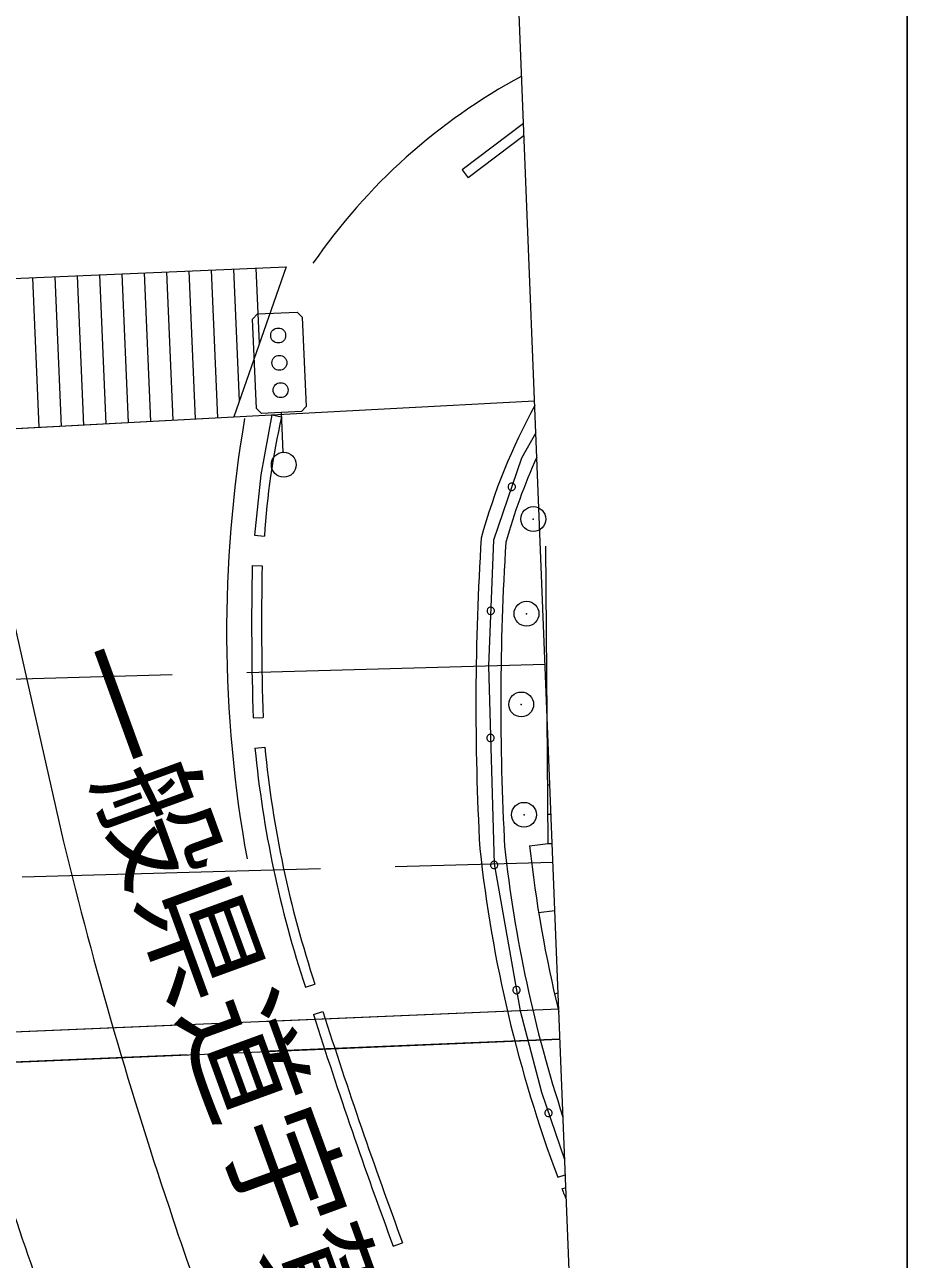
# Model space of a CAD drawing. Units: millimetres, scale not verified. Extents: x 40000 to 679997, y 20000 to 379998.
# Drawn here: x 561252 to 578997, y 255874 to 280694 of the extents above; entities that cross this region are included whole.
import ezdxf
from ezdxf.enums import TextEntityAlignment as Align

# ---------------------------------------------------------------- set-up
doc = ezdxf.new("R2010")
doc.units = ezdxf.units.MM
doc.header["$LTSCALE"] = 999.995
doc.header["$PDMODE"] = 32
doc.header["$PDSIZE"] = 500
doc.linetypes.add('DASHED', pattern=[7.5, 6, -1.5])
for name, color, linetype, lineweight in [('M-BGD', 7, 'Continuous', 13), ('M-BMK-ROW', 1, 'Continuous', 13), ('M-TTL-BAND', 7, 'Continuous', 25)]:
    doc.layers.add(name, color=color, linetype=linetype, lineweight=lineweight)
doc.styles.add('ＭＳ ゴシック', font='')
doc.styles.get('ＭＳ ゴシック').set_extended_font_data('MS Gothic')

msp = doc.modelspace()

# ---------------------------------------------------------------- linework, layer by layer
at = {"layer": 'M-BGD'}
for p, q in [((573129.8, 232107.7), (570854.6, 289515.6)), ((571282.8, 278710.3), (570045.7, 277777)), ((571292.5, 278467), (570166.1, 277617.4)), ((570045.7, 277777), (570166.1, 277617.4)), ((550550, 275143.3), (566507.9, 275823.5)), ((565135.9, 272792.2), (565009.4, 275759.6)), ((565571.8, 273131), (565459, 275778.8)), ((566507.9, 275823.5), (565460.1, 272809.5)), ((565973, 274285), (565908.6, 275797.9)), ((561540.8, 272599.5), (561412.7, 275606.3)), ((561990.4, 272618.6), (561862.2, 275625.5)), ((562440, 272637.8), (562311.8, 275644.6)), ((562889, 272671.7), (562761.4, 275663.8)), ((563338.3, 272695.8), (563211, 275683)), ((563787.7, 272719.9), (563660.6, 275702.1)), ((564237.1, 272744), (564110.2, 275721.3)), ((564686.5, 272768.1), (564559.8, 275740.5)), ((565833.8, 274773.6), (565929.4, 274877.9)), ((565911.7, 272975.3), (565833.8, 274773.6)), ((565929.4, 274877.9), (566728.6, 274912.5)), ((566728.6, 274912.5), (566832.8, 274816.9)), ((566832.8, 274816.9), (566910.8, 273018.6)), ((566910.8, 273018.6), (566815.2, 272914.4)), ((559743.3, 272503.1), (565460.1, 272809.5)), ((566015.9, 272879.8), (565911.7, 272975.3)), ((566815.2, 272914.4), (566015.9, 272879.8)), ((566220.2, 272849.2), (566416.8, 272812.9)), ((566450.2, 272097.8), (566415.6, 272897.1)), ((571529.4, 272489.2), (571240.8, 271978.9)), ((571240.8, 271978.9), (570678.4, 270331.7)), ((560593.6, 270625.9), (562024.2, 264291.4)), ((565872.7, 270434.3), (566071.7, 270413.7)), ((570678.4, 270331.7), (570579.2, 267802.2)), ((571755.5, 266785.1), (571728.5, 270208.3)), ((565826.5, 269822.5), (566026.5, 269818.3)), ((570579.2, 267802.2), (570688.7, 263826.7)), ((565846.3, 266756.7), (566046.2, 266763.5)), ((571775.6, 264231.4), (571755.5, 266785.1)), ((571757, 266583.3), (571763.5, 266583.3)), ((565881.3, 266151.6), (566080.3, 266171)), ((571761.7, 265998.9), (571786.6, 265999.1)), ((571766.3, 265414.6), (571809.8, 265414.9)), ((571770.9, 264823), (571833.2, 264823.5)), ((571402.2, 264186.7), (571775.6, 264231.4)), ((571775.6, 264231.4), (571856.6, 264232.1)), ((570688.7, 263826.7), (571213.8, 260869)), ((571585.1, 262844.3), (571910, 262884.5)), ((566898.5, 261341.6), (567088.4, 261404.6)), ((571904, 261212.7), (571975.5, 261233.7)), ((571213.8, 260869), (571641.4, 259233.8)), ((567057.9, 260792.7), (567248.4, 260853.5)), ((571641.4, 259233.8), (572108.2, 257883.8)), ((571968.6, 257522.9), (572120.6, 257572.9)), ((572130.9, 257313.1), (572046.8, 257285.5)), ((568662.7, 256135.1), (568850.2, 256204.7))]:
    msp.add_line(p, q, dxfattribs=at)
at = {"layer": 'M-BGD', "linetype": 'DASHED'}
for p, q in [((571713.9, 267834), (545371.3, 267097.1)), ((546207, 263139.7), (571871.4, 263859.9)), ((571988.6, 260901.7), (544358.6, 259735.9)), ((572012.4, 260302.3), (544368.8, 259136))]:
    msp.add_line(p, q, dxfattribs=at)
at = {"layer": 'M-BGD'}
msp.add_lwpolyline([(566220.2, 272849.2), (565998, 271646), (565872.7, 270434.3)], dxfattribs=at)
for centre, radius in [((566348.5, 274445.6), 150), ((566372.3, 273896.1), 150), ((566396.1, 273346.7), 150), ((566461, 271848.1), 250)]:
    msp.add_circle(centre, radius, dxfattribs=at)
for centre, radius, start, end in [((576936.5, 269089.4), 12005, 118.29913, 145.45438), ((582264.2, 267138.5), 12267.8, 151.25954, 164.71161), ((590823.9, 268487.4), 25512.8, 170.32325, 190.30177), ((581266.5, 269452.1), 15225.2, 167.24761, 176.37867), ((582264.2, 267138.5), 11767.8, 155.58509, 164.46564), ((571043.9, 271402.3), 75, 13, 193), ((571043.9, 271402.3), 75, 193, 13), ((622921.2, 267016.7), 52597.9, 176.34118, 183.14836), ((622922.1, 267016.7), 52098.8, 176.39768, 183.14828), ((621948.3, 268651.5), 56134, 178.80471, 181.93439), ((621949.7, 268651.4), 55935.4, 178.80468, 181.93428), ((570622.6, 268909.3), 75, 13, 193), ((570622.6, 268909.3), 75, 193, 13), ((570619, 266355.9), 75, 13, 193), ((570619, 266355.9), 75, 193, 13), ((587839.8, 268283.1), 22061.7, 185.54414, 198.3389), ((587839.7, 268283), 21861.6, 185.54409, 198.33888), ((651914.7, 286271.8), 92538.9, 193.74062, 198.64473), ((597450, 267052.3), 27205, 186.17083, 200.50442), ((597449.7, 267052.2), 26704.6, 186.17073, 198.1563), ((597450.3, 267052.3), 26205.3, 186.27811, 193.70272), ((570693, 263802.4), 75, 13, 193), ((570693, 263802.4), 75, 193, 13), ((571139.6, 261286.9), 75, 13, 193), ((571139.6, 261286.9), 75, 193, 13), ((668279.7, 293064.7), 106241.8, 197.68355, 200.34052), ((668285.6, 293066.8), 106048.2, 197.68365, 200.34046), ((571785.3, 258817.8), 75, 13, 193), ((571785.3, 258817.8), 75, 193, 13), ((647490.7, 285623.8), 91136.9, 198.00933, 201.51714), ((634809.5, 280960.4), 67069.3, 200.66752, 200.87022), ((615508, 273560.4), 53980.5, 198.21478, 204.04247)]:
    msp.add_arc(centre, radius, start, end, dxfattribs=at)
for p in [(571477.7, 270755.5), (571341.2, 268852.6), (571234.5, 267028.5), (571290.8, 264810.2)]:
    msp.add_point(p, dxfattribs=at)
at = {"layer": 'M-BMK-ROW', "color": 30}
for points in [[(539998.6, 266955.7), (540043.8, 267869.7), (546973.1, 271825.3), (551654.3, 272074.5), (565460.1, 272809.5), (571503.9, 273133.5)], [(571988.6, 260901.7), (544358.6, 259735.9), (544346.9, 259985.7), (543268.1, 259935.2), (543289.3, 259481.5), (542540.7, 259457.4), (542334.9, 259250.7), (543298.7, 259281.7), (543319.5, 258836.4), (544398.3, 258886.9), (544386.6, 259136.8), (572012.4, 260302.3)]]:
    msp.add_lwpolyline(points, dxfattribs=at)
at = {"layer": 'M-TTL-BAND'}
msp.add_line((578997.2, 19999.9), (578997.2, 369998.2), dxfattribs=at)

# ---------------------------------------------------------------- texts
at = {"layer": 'M-BGD', "style": 'ＭＳ ゴシック'}
msp.add_text('一般県道宇賀山陽線', height=1833, rotation=290, dxfattribs=at).set_placement((565126.6, 257126.3), align=Align.BOTTOM_CENTER)

doc.saveas('drawing.dxf')
